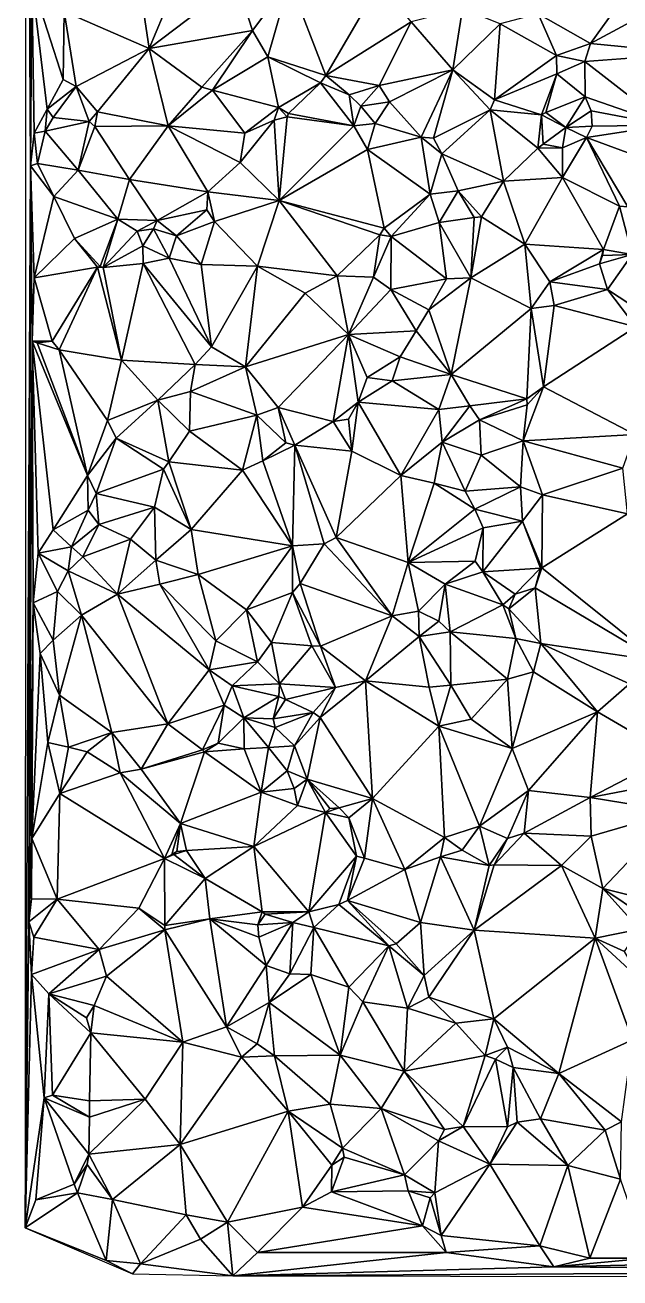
# Model space of a CAD drawing. Header units: metres. Extents: x -15 to 15, y -15 to 15.
# Drawn here: x -14.99 to -6.06, y -15 to 3.81 of the extents above; entities that cross this region are included whole.
import ezdxf

# ---------------------------------------------------------------- set-up
doc = ezdxf.new("R2010")
doc.units = ezdxf.units.M
doc.layers.add('STREET_MESH', color=7, linetype='Continuous')

msp = doc.modelspace()

# ---------------------------------------------------------------- linework, layer by layer
at = {"layer": 'STREET_MESH'}
for points in [[(-14.911, 1.696), (-14.98, 14.094), (-14.993, -14.247)], [(-14.911, 1.696), (-14.889, 4.458), (-14.98, 14.094)], [(-14.404, 4.013), (-13.128, 3.46), (-13.335, 4.833)], [(-13.128, 3.46), (-12.603, 4.713), (-13.335, 4.833)], [(-12.603, 4.713), (-13.128, 3.46), (-11.813, 4.462)], [(-14.911, 1.696), (-14.858, 2.19), (-14.889, 4.458)], [(-14.421, 2.996), (-14.404, 4.013), (-14.889, 4.458)], [(-14.661, 2.548), (-14.421, 2.996), (-14.889, 4.458)], [(-14.858, 2.19), (-14.661, 2.548), (-14.889, 4.458)], [(-11.813, 4.462), (-13.128, 3.46), (-11.575, 3.731)], [(-11.02, 4.472), (-11.813, 4.462), (-11.575, 3.731)], [(-11.348, 3.335), (-11.02, 4.472), (-11.575, 3.731)], [(-11.348, 3.335), (-10.474, 3.053), (-11.02, 4.472)], [(-11.02, 4.472), (-10.474, 3.053), (-9.664, 4.447)], [(-10.474, 3.053), (-9.195, 3.859), (-9.664, 4.447)], [(-14.421, 2.996), (-14.225, 2.889), (-14.404, 4.013)], [(-14.404, 4.013), (-14.225, 2.889), (-13.128, 3.46)], [(-8.422, 4.057), (-9.195, 3.859), (-8.567, 3.137)], [(-8.422, 4.057), (-8.567, 3.137), (-7.86, 3.828)], [(-7.011, 3.353), (-7.285, 3.98), (-7.86, 3.828)], [(-7.285, 3.98), (-6.499, 3.534), (-6.074, 4.124)], [(-7.285, 3.98), (-7.011, 3.353), (-6.499, 3.534)], [(-6.499, 3.534), (-5.44, 4.107), (-6.074, 4.124)], [(-4.962, 3.386), (-5.44, 4.107), (-6.499, 3.534)], [(-9.195, 3.859), (-10.474, 3.053), (-9.676, 2.903)], [(-8.567, 3.137), (-9.195, 3.859), (-9.676, 2.903)], [(-7.86, 3.828), (-8.567, 3.137), (-7.945, 2.687)], [(-7.011, 3.353), (-7.86, 3.828), (-7.945, 2.687)], [(-13.128, 3.46), (-12.34, 2.881), (-11.575, 3.731)], [(-12.34, 2.881), (-12.178, 2.836), (-11.575, 3.731)], [(-12.178, 2.836), (-11.348, 3.335), (-11.575, 3.731)], [(-14.225, 2.889), (-13.905, 2.506), (-13.128, 3.46)], [(-13.905, 2.506), (-12.842, 2.299), (-13.128, 3.46)], [(-12.842, 2.299), (-12.34, 2.881), (-13.128, 3.46)], [(-6.499, 3.534), (-7.011, 3.353), (-6.585, 3.264)], [(-4.962, 3.386), (-6.499, 3.534), (-6.585, 3.264)], [(-5.357, 2.307), (-4.962, 3.386), (-6.585, 3.264)], [(-11.348, 3.335), (-12.178, 2.836), (-11.189, 2.575)], [(-10.556, 2.942), (-11.348, 3.335), (-11.189, 2.575)], [(-11.348, 3.335), (-10.556, 2.942), (-10.474, 3.053)], [(-7.011, 3.353), (-7.945, 2.687), (-7.009, 3.077)], [(-7.011, 3.353), (-7.009, 3.077), (-6.585, 3.264)], [(-7.009, 3.077), (-6.582, 2.733), (-6.585, 3.264)], [(-6.582, 2.733), (-5.357, 2.307), (-6.585, 3.264)], [(-10.556, 2.942), (-10.126, 2.765), (-10.474, 3.053)], [(-10.474, 3.053), (-10.126, 2.765), (-9.676, 2.903)], [(-9.522, 2.657), (-8.567, 3.137), (-9.676, 2.903)], [(-8.567, 3.137), (-9.522, 2.657), (-9.042, 2.127)], [(-8.857, 2.115), (-8.567, 3.137), (-9.042, 2.127)], [(-8.567, 3.137), (-8.857, 2.115), (-8.009, 2.536)], [(-7.945, 2.687), (-8.567, 3.137), (-8.009, 2.536)], [(-7.945, 2.687), (-7.238, 2.462), (-7.009, 3.077)], [(-7.238, 2.462), (-7.173, 2.497), (-7.009, 3.077)], [(-7.173, 2.497), (-6.582, 2.733), (-7.009, 3.077)], [(-14.661, 2.548), (-14.225, 2.889), (-14.421, 2.996)], [(-14.225, 2.889), (-14.661, 2.548), (-14.572, 2.421)], [(-14.029, 2.363), (-14.225, 2.889), (-14.572, 2.421)], [(-14.225, 2.889), (-14.029, 2.363), (-13.905, 2.506)], [(-12.34, 2.881), (-12.842, 2.299), (-12.178, 2.836)], [(-12.842, 2.299), (-11.691, 2.189), (-12.178, 2.836)], [(-12.178, 2.836), (-11.691, 2.189), (-11.189, 2.575)], [(-10.556, 2.942), (-11.189, 2.575), (-11.035, 2.483)], [(-10.057, 2.297), (-10.556, 2.942), (-11.035, 2.483)], [(-10.556, 2.942), (-10.057, 2.297), (-10.126, 2.765)], [(-10.126, 2.765), (-9.952, 2.595), (-9.676, 2.903)], [(-9.952, 2.595), (-9.522, 2.657), (-9.676, 2.903)], [(-10.126, 2.765), (-10.057, 2.297), (-9.952, 2.595)], [(-9.736, 2.334), (-9.522, 2.657), (-9.952, 2.595)], [(-9.522, 2.657), (-9.736, 2.334), (-9.042, 2.127)], [(-7.238, 2.462), (-7.945, 2.687), (-8.009, 2.536)], [(-7.173, 2.497), (-6.87, 2.274), (-6.582, 2.733)], [(-6.582, 2.733), (-6.87, 2.274), (-6.491, 2.525)], [(-5.357, 2.307), (-6.582, 2.733), (-6.491, 2.525)], [(-14.661, 2.548), (-14.858, 2.19), (-14.69, 2.216)], [(-14.661, 2.548), (-14.69, 2.216), (-14.572, 2.421)], [(-14.029, 2.363), (-13.943, 2.287), (-13.905, 2.506)], [(-13.943, 2.287), (-12.842, 2.299), (-13.905, 2.506)], [(-11.691, 2.189), (-11.252, 2.384), (-11.189, 2.575)], [(-11.252, 2.384), (-11.056, 2.435), (-11.189, 2.575)], [(-11.189, 2.575), (-11.056, 2.435), (-11.035, 2.483)], [(-11.056, 2.435), (-10.057, 2.297), (-11.035, 2.483)], [(-10.057, 2.297), (-9.736, 2.334), (-9.952, 2.595)], [(-8.857, 2.115), (-8.735, 1.876), (-8.009, 2.536)], [(-8.735, 1.876), (-7.81, 1.468), (-8.009, 2.536)], [(-7.293, 1.965), (-7.238, 2.462), (-8.009, 2.536)], [(-7.81, 1.468), (-7.293, 1.965), (-8.009, 2.536)], [(-7.293, 1.965), (-7.212, 2.022), (-7.238, 2.462)], [(-6.87, 2.274), (-7.173, 2.497), (-7.238, 2.462)], [(-7.212, 2.022), (-6.87, 2.274), (-7.238, 2.462)], [(-6.491, 2.525), (-6.87, 2.274), (-6.475, 2.292)], [(-5.357, 2.307), (-6.491, 2.525), (-6.475, 2.292)], [(-14.69, 2.216), (-14.029, 2.363), (-14.572, 2.421)], [(-14.029, 2.363), (-14.69, 2.216), (-14.197, 1.631)], [(-13.943, 2.287), (-14.029, 2.363), (-14.197, 1.631)], [(-13.943, 2.287), (-14.197, 1.631), (-13.424, 1.494)], [(-12.842, 2.299), (-13.943, 2.287), (-13.424, 1.494)], [(-12.25, 1.309), (-12.842, 2.299), (-13.424, 1.494)], [(-12.842, 2.299), (-12.25, 1.309), (-11.761, 1.748)], [(-11.691, 2.189), (-12.842, 2.299), (-11.761, 1.748)], [(-11.174, 1.178), (-11.252, 2.384), (-11.761, 1.748)], [(-11.252, 2.384), (-11.691, 2.189), (-11.761, 1.748)], [(-11.056, 2.435), (-11.252, 2.384), (-11.174, 1.178)], [(-10.057, 2.297), (-11.056, 2.435), (-11.174, 1.178)], [(-9.852, 1.945), (-10.057, 2.297), (-11.174, 1.178)], [(-9.852, 1.945), (-9.736, 2.334), (-10.057, 2.297)], [(-9.736, 2.334), (-9.852, 1.945), (-9.042, 2.127)], [(-6.87, 2.274), (-7.212, 2.022), (-6.92, 1.966)], [(-6.87, 2.274), (-6.92, 1.966), (-6.561, 2.121)], [(-6.87, 2.274), (-6.561, 2.121), (-6.475, 2.292)], [(-6.561, 2.121), (-5.357, 2.307), (-6.475, 2.292)], [(-5.246, 1.638), (-5.357, 2.307), (-6.561, 2.121)], [(-14.858, 2.19), (-14.911, 1.696), (-14.804, 1.732)], [(-14.69, 2.216), (-14.858, 2.19), (-14.804, 1.732)], [(-14.197, 1.631), (-14.69, 2.216), (-14.804, 1.732)], [(-9.852, 1.945), (-8.909, 1.272), (-9.042, 2.127)], [(-8.909, 1.272), (-8.735, 1.876), (-9.042, 2.127)], [(-8.735, 1.876), (-8.857, 2.115), (-9.042, 2.127)], [(-6.561, 2.121), (-6.922, 1.524), (-6.066, 1.092)], [(-6.92, 1.966), (-6.922, 1.524), (-6.561, 2.121)], [(-6.561, 2.121), (-6.066, 1.092), (-5.938, 1.084)], [(-5.246, 1.638), (-6.561, 2.121), (-5.938, 1.084)], [(-9.601, 0.761), (-9.852, 1.945), (-11.174, 1.178)], [(-9.852, 1.945), (-9.601, 0.761), (-8.909, 1.272)], [(-7.293, 1.965), (-7.81, 1.468), (-6.922, 1.524)], [(-7.212, 2.022), (-7.293, 1.965), (-6.92, 1.966)], [(-6.92, 1.966), (-7.293, 1.965), (-6.922, 1.524)], [(-14.938, -9.651), (-14.911, 1.696), (-14.993, -14.247)], [(-14.886, -0.934), (-14.911, 1.696), (-14.938, -9.651)], [(-14.911, 1.696), (-14.561, 1.236), (-14.804, 1.732)], [(-14.911, 1.696), (-14.886, -0.934), (-14.855, 0.015)], [(-14.561, 1.236), (-14.911, 1.696), (-14.855, 0.015)], [(-14.561, 1.236), (-14.197, 1.631), (-14.804, 1.732)], [(-12.25, 1.309), (-11.174, 1.178), (-11.761, 1.748)], [(-8.488, 1.32), (-8.735, 1.876), (-8.909, 1.272)], [(-7.81, 1.468), (-8.735, 1.876), (-8.488, 1.32)], [(-13.599, 0.897), (-14.197, 1.631), (-14.561, 1.236)], [(-14.197, 1.631), (-13.599, 0.897), (-13.424, 1.494)], [(-6.922, 1.524), (-7.81, 1.468), (-7.486, 0.52)], [(-6.308, 0.44), (-6.922, 1.524), (-7.486, 0.52)], [(-6.922, 1.524), (-6.308, 0.44), (-6.066, 1.092)], [(-13.599, 0.897), (-13.01, 0.878), (-13.424, 1.494)], [(-13.01, 0.878), (-12.25, 1.309), (-13.424, 1.494)], [(-8.488, 1.32), (-8.909, 1.272), (-8.772, 0.849)], [(-8.25, 0.924), (-8.488, 1.32), (-8.772, 0.849)], [(-7.81, 1.468), (-8.488, 1.32), (-8.138, 0.932)], [(-8.488, 1.32), (-8.25, 0.924), (-8.138, 0.932)], [(-7.81, 1.468), (-8.138, 0.932), (-7.486, 0.52)], [(-14.248, 0.608), (-14.561, 1.236), (-14.855, 0.015)], [(-13.599, 0.897), (-14.561, 1.236), (-14.248, 0.608)], [(-12.262, 1.035), (-12.25, 1.309), (-13.01, 0.878)], [(-12.262, 1.035), (-12.146, 0.862), (-12.25, 1.309)], [(-12.25, 1.309), (-12.146, 0.862), (-11.174, 1.178)], [(-12.146, 0.862), (-11.503, 0.192), (-11.174, 1.178)], [(-11.503, 0.192), (-10.305, 0.045), (-11.174, 1.178)], [(-10.305, 0.045), (-9.667, 0.662), (-11.174, 1.178)], [(-9.667, 0.662), (-9.601, 0.761), (-11.174, 1.178)], [(-8.909, 1.272), (-9.601, 0.761), (-9.493, 0.637)], [(-8.909, 1.272), (-9.493, 0.637), (-8.772, 0.849)], [(-12.262, 1.035), (-13.01, 0.878), (-12.718, 0.648)], [(-12.146, 0.862), (-12.262, 1.035), (-12.718, 0.648)], [(-6.308, 0.44), (-5.875, 0.368), (-6.066, 1.092)], [(-6.066, 1.092), (-5.875, 0.368), (-5.938, 1.084)], [(-13.863, 0.185), (-13.599, 0.897), (-14.248, 0.608)], [(-13.599, 0.897), (-13.863, 0.185), (-13.819, 0.174)], [(-13.307, 0.717), (-13.599, 0.897), (-13.819, 0.174)], [(-13.599, 0.897), (-13.307, 0.717), (-13.01, 0.878)], [(-13.307, 0.717), (-13.063, 0.751), (-13.01, 0.878)], [(-13.01, 0.878), (-13.063, 0.751), (-12.718, 0.648)], [(-12.346, 0.218), (-12.146, 0.862), (-12.718, 0.648)], [(-11.503, 0.192), (-12.146, 0.862), (-12.346, 0.218)], [(-9.601, 0.761), (-9.667, 0.662), (-9.493, 0.637)], [(-9.493, 0.637), (-8.663, -0.001), (-8.772, 0.849)], [(-8.25, 0.924), (-8.772, 0.849), (-8.299, 0.016)], [(-8.772, 0.849), (-8.663, -0.001), (-8.299, 0.016)], [(-8.138, 0.932), (-8.299, 0.016), (-7.486, 0.52)], [(-8.138, 0.932), (-8.25, 0.924), (-8.299, 0.016)], [(-13.906, 0.176), (-14.248, 0.608), (-14.855, 0.015)], [(-13.906, 0.176), (-13.863, 0.185), (-14.248, 0.608)], [(-13.222, 0.497), (-13.307, 0.717), (-13.819, 0.174)], [(-13.222, 0.497), (-13.063, 0.751), (-13.307, 0.717)], [(-13.063, 0.751), (-13.222, 0.497), (-12.826, 0.312)], [(-13.063, 0.751), (-12.826, 0.312), (-12.718, 0.648)], [(-12.826, 0.312), (-12.346, 0.218), (-12.718, 0.648)], [(-9.667, 0.662), (-10.305, 0.045), (-9.76, 0.025)], [(-9.493, 0.637), (-9.667, 0.662), (-9.76, 0.025)], [(-9.499, -0.16), (-9.493, 0.637), (-9.76, 0.025)], [(-8.663, -0.001), (-9.493, 0.637), (-9.499, -0.16)], [(-13.219, 0.23), (-13.222, 0.497), (-13.819, 0.174)], [(-12.826, 0.312), (-13.222, 0.497), (-13.219, 0.23)], [(-8.299, 0.016), (-7.394, -0.444), (-7.486, 0.52)], [(-7.112, -0.045), (-6.308, 0.44), (-7.486, 0.52)], [(-7.394, -0.444), (-7.112, -0.045), (-7.486, 0.52)], [(-6.308, 0.44), (-7.112, -0.045), (-6.365, 0.229)], [(-6.319, 0.351), (-6.308, 0.44), (-6.365, 0.229)], [(-6.319, 0.351), (-5.875, 0.368), (-6.308, 0.44)], [(-13.545, -1.218), (-13.219, 0.23), (-13.819, 0.174)], [(-13.545, -1.218), (-12.437, -1.284), (-13.219, 0.23)], [(-12.191, -1.017), (-12.826, 0.312), (-13.219, 0.23)], [(-12.437, -1.284), (-12.191, -1.017), (-13.219, 0.23)], [(-12.826, 0.312), (-12.191, -1.017), (-12.346, 0.218)], [(-12.191, -1.017), (-11.503, 0.192), (-12.346, 0.218)], [(-11.503, 0.192), (-12.191, -1.017), (-11.681, -1.318)], [(-11.503, 0.192), (-11.681, -1.318), (-10.784, -0.216)], [(-10.305, 0.045), (-11.503, 0.192), (-10.784, -0.216)], [(-7.112, -0.045), (-6.244, -0.16), (-6.365, 0.229)], [(-6.244, -0.16), (-5.875, 0.368), (-6.365, 0.229)], [(-5.875, 0.368), (-6.319, 0.351), (-6.365, 0.229)], [(-5.875, 0.368), (-6.244, -0.16), (-5.704, -0.512)], [(-14.886, -0.934), (-14.584, -0.932), (-14.855, 0.015)], [(-14.584, -0.932), (-13.906, 0.176), (-14.855, 0.015)], [(-13.906, 0.176), (-14.584, -0.932), (-14.478, -1.064)], [(-13.545, -1.218), (-13.906, 0.176), (-14.478, -1.064)], [(-13.863, 0.185), (-13.906, 0.176), (-13.819, 0.174)], [(-13.906, 0.176), (-13.545, -1.218), (-13.819, 0.174)], [(-10.133, -0.832), (-10.305, 0.045), (-10.784, -0.216)], [(-10.305, 0.045), (-10.133, -0.832), (-9.76, 0.025)], [(-10.133, -0.832), (-9.499, -0.16), (-9.76, 0.025)], [(-8.663, -0.001), (-8.927, -0.465), (-8.299, 0.016)], [(-8.927, -0.465), (-8.594, -1.433), (-8.299, 0.016)], [(-8.594, -1.433), (-7.394, -0.444), (-8.299, 0.016)], [(-9.499, -0.16), (-10.133, -0.832), (-9.119, -0.78)], [(-8.927, -0.465), (-8.663, -0.001), (-9.499, -0.16)], [(-8.927, -0.465), (-9.499, -0.16), (-9.119, -0.78)], [(-7.112, -0.045), (-7.394, -0.444), (-7.049, -0.398)], [(-6.244, -0.16), (-7.112, -0.045), (-7.049, -0.398)], [(-6.244, -0.16), (-7.049, -0.398), (-5.821, -0.72)], [(-5.704, -0.512), (-6.244, -0.16), (-5.821, -0.72)], [(-11.681, -1.318), (-10.133, -0.832), (-10.784, -0.216)], [(-8.594, -1.433), (-8.927, -0.465), (-9.119, -0.78)], [(-7.394, -0.444), (-8.594, -1.433), (-7.458, -1.801)], [(-7.394, -0.444), (-7.458, -1.801), (-7.208, -1.62)], [(-7.049, -0.398), (-7.394, -0.444), (-7.208, -1.62)], [(-7.049, -0.398), (-7.208, -1.62), (-5.821, -0.72)], [(-7.208, -1.62), (-5.835, -2.333), (-5.821, -0.72)], [(-14.869, -4.86), (-14.886, -0.934), (-14.938, -9.651)], [(-14.809, -0.96), (-14.584, -0.932), (-14.886, -0.934)], [(-14.886, -0.934), (-14.869, -4.86), (-14.794, -4.115)], [(-14.572, -3.768), (-14.886, -0.934), (-14.794, -4.115)], [(-14.572, -3.768), (-14.056, -2.951), (-14.886, -0.934)], [(-14.056, -2.951), (-14.809, -0.96), (-14.886, -0.934)], [(-14.584, -0.932), (-14.809, -0.96), (-14.478, -1.064)], [(-11.191, -1.932), (-10.133, -0.832), (-11.681, -1.318)], [(-11.191, -1.932), (-10.367, -2.138), (-10.133, -0.832)], [(-10.367, -2.138), (-9.988, -1.851), (-10.133, -0.832)], [(-10.133, -0.832), (-9.358, -1.17), (-9.119, -0.78)], [(-9.358, -1.17), (-10.133, -0.832), (-9.853, -1.481)], [(-10.133, -0.832), (-9.988, -1.851), (-9.853, -1.481)], [(-9.358, -1.17), (-8.594, -1.433), (-9.119, -0.78)], [(-14.809, -0.96), (-14.056, -2.951), (-14.478, -1.064)], [(-14.056, -2.951), (-13.754, -2.125), (-14.478, -1.064)], [(-13.754, -2.125), (-13.545, -1.218), (-14.478, -1.064)], [(-12.191, -1.017), (-12.437, -1.284), (-11.681, -1.318)], [(-13.001, -1.818), (-13.545, -1.218), (-13.754, -2.125)], [(-13.545, -1.218), (-13.001, -1.818), (-12.437, -1.284)], [(-13.001, -1.818), (-12.506, -1.69), (-12.437, -1.284)], [(-12.437, -1.284), (-12.506, -1.69), (-11.681, -1.318)], [(-9.479, -1.528), (-9.358, -1.17), (-9.853, -1.481)], [(-8.594, -1.433), (-9.358, -1.17), (-9.479, -1.528)], [(-12.506, -1.69), (-11.514, -2.046), (-11.681, -1.318)], [(-11.514, -2.046), (-11.191, -1.932), (-11.681, -1.318)], [(-9.988, -1.851), (-9.479, -1.528), (-9.853, -1.481)], [(-8.594, -1.433), (-9.479, -1.528), (-8.778, -1.959)], [(-8.311, -1.907), (-8.594, -1.433), (-8.778, -1.959)], [(-8.594, -1.433), (-8.311, -1.907), (-7.458, -1.801)], [(-12.506, -1.69), (-13.001, -1.818), (-12.521, -2.285)], [(-11.514, -2.046), (-12.506, -1.69), (-12.521, -2.285)], [(-9.479, -1.528), (-9.988, -1.851), (-8.778, -1.959)], [(-7.208, -1.62), (-7.453, -1.889), (-7.513, -2.428)], [(-5.835, -2.333), (-7.208, -1.62), (-7.513, -2.428)], [(-7.458, -1.801), (-7.453, -1.889), (-7.208, -1.62)], [(-13.625, -2.388), (-13.001, -1.818), (-13.754, -2.125)], [(-13.001, -1.818), (-13.625, -2.388), (-12.835, -2.748)], [(-13.001, -1.818), (-12.835, -2.748), (-12.521, -2.285)], [(-9.988, -1.851), (-10.367, -2.138), (-10.134, -2.105)], [(-9.988, -1.851), (-10.134, -2.105), (-10.083, -2.588)], [(-9.988, -1.851), (-10.083, -2.588), (-9.351, -2.952)], [(-8.778, -1.959), (-9.988, -1.851), (-9.351, -2.952)], [(-7.458, -1.801), (-8.311, -1.907), (-8.166, -2.116)], [(-7.453, -1.889), (-7.458, -1.801), (-8.166, -2.116)], [(-11.726, -2.869), (-11.514, -2.046), (-12.521, -2.285)], [(-11.514, -2.046), (-11.726, -2.869), (-11.42, -2.73)], [(-11.077, -2.461), (-11.191, -1.932), (-11.514, -2.046)], [(-11.077, -2.461), (-11.514, -2.046), (-11.42, -2.73)], [(-10.943, -2.498), (-10.367, -2.138), (-11.191, -1.932)], [(-11.077, -2.461), (-10.943, -2.498), (-11.191, -1.932)], [(-8.73, -2.451), (-8.778, -1.959), (-9.351, -2.952)], [(-8.73, -2.451), (-8.311, -1.907), (-8.778, -1.959)], [(-8.311, -1.907), (-8.73, -2.451), (-8.166, -2.116)], [(-7.513, -2.428), (-7.453, -1.889), (-8.166, -2.116)], [(-14.056, -2.951), (-13.625, -2.388), (-13.754, -2.125)], [(-10.367, -2.138), (-10.943, -2.498), (-10.083, -2.588)], [(-10.134, -2.105), (-10.367, -2.138), (-10.083, -2.588)], [(-8.73, -2.451), (-8.143, -2.648), (-8.166, -2.116)], [(-8.143, -2.648), (-7.513, -2.428), (-8.166, -2.116)], [(-13.625, -2.388), (-14.056, -2.951), (-13.925, -3.223)], [(-12.912, -2.857), (-13.625, -2.388), (-13.925, -3.223)], [(-12.835, -2.748), (-13.625, -2.388), (-12.912, -2.857)], [(-12.835, -2.748), (-11.726, -2.869), (-12.521, -2.285)], [(-8.143, -2.648), (-7.551, -3.12), (-7.513, -2.428)], [(-7.513, -2.428), (-7.551, -3.12), (-7.223, -3.242)], [(-6.017, -2.841), (-5.835, -2.333), (-7.513, -2.428)], [(-6.017, -2.841), (-7.513, -2.428), (-7.223, -3.242)], [(-10.943, -2.498), (-11.077, -2.461), (-11.42, -2.73)], [(-10.978, -4.008), (-10.943, -2.498), (-11.42, -2.73)], [(-10.943, -2.498), (-10.978, -4.008), (-10.503, -3.979)], [(-10.943, -2.498), (-10.319, -3.88), (-10.083, -2.588)], [(-10.319, -3.88), (-10.943, -2.498), (-10.503, -3.979)], [(-10.083, -2.588), (-10.319, -3.88), (-9.351, -2.952)], [(-8.847, -3.066), (-8.73, -2.451), (-9.351, -2.952)], [(-8.383, -3.185), (-8.73, -2.451), (-8.847, -3.066)], [(-8.73, -2.451), (-8.383, -3.185), (-8.143, -2.648)], [(-12.835, -2.748), (-12.912, -2.857), (-12.496, -3.76)], [(-11.726, -2.869), (-12.835, -2.748), (-12.496, -3.76)], [(-11.726, -2.869), (-10.978, -4.008), (-11.42, -2.73)], [(-8.143, -2.648), (-8.383, -3.185), (-7.551, -3.12)], [(-14.047, -3.471), (-14.056, -2.951), (-14.572, -3.768)], [(-14.056, -2.951), (-14.047, -3.471), (-13.925, -3.223)], [(-13.047, -3.426), (-12.912, -2.857), (-13.925, -3.223)], [(-12.912, -2.857), (-13.047, -3.426), (-12.496, -3.76)], [(-10.978, -4.008), (-11.726, -2.869), (-12.496, -3.76)], [(-10.319, -3.88), (-9.24, -4.256), (-9.351, -2.952)], [(-9.24, -4.256), (-8.847, -3.066), (-9.351, -2.952)], [(-5.943, -3.528), (-6.017, -2.841), (-7.223, -3.242)], [(-9.24, -4.256), (-8.24, -3.454), (-8.847, -3.066)], [(-8.24, -3.454), (-8.383, -3.185), (-8.847, -3.066)], [(-8.383, -3.185), (-8.24, -3.454), (-7.551, -3.12)], [(-8.24, -3.454), (-7.524, -3.636), (-7.551, -3.12)], [(-7.551, -3.12), (-7.524, -3.636), (-7.223, -3.242)], [(-14.047, -3.471), (-13.886, -3.686), (-13.925, -3.223)], [(-13.886, -3.686), (-13.047, -3.426), (-13.925, -3.223)], [(-7.524, -3.636), (-7.234, -4.339), (-7.223, -3.242)], [(-7.234, -4.339), (-5.943, -3.528), (-7.223, -3.242)], [(-14.296, -4.021), (-14.047, -3.471), (-14.572, -3.768)], [(-13.886, -3.686), (-14.047, -3.471), (-14.296, -4.021)], [(-13.886, -3.686), (-13.407, -3.905), (-13.047, -3.426)], [(-13.047, -3.426), (-13.407, -3.905), (-13.028, -4.22)], [(-13.047, -3.426), (-13.028, -4.22), (-12.496, -3.76)], [(-8.24, -3.454), (-9.24, -4.256), (-8.115, -3.735)], [(-7.524, -3.636), (-8.24, -3.454), (-8.115, -3.735)], [(-5.943, -3.528), (-7.234, -4.339), (-5.492, -5.735)], [(-13.886, -3.686), (-14.296, -4.021), (-14.124, -4.172)], [(-13.407, -3.905), (-13.886, -3.686), (-14.124, -4.172)], [(-13.028, -4.22), (-12.395, -4.439), (-12.496, -3.76)], [(-12.395, -4.439), (-10.978, -4.008), (-12.496, -3.76)], [(-8.115, -3.735), (-9.24, -4.256), (-8.234, -4.238)], [(-8.117, -4.396), (-8.115, -3.735), (-8.234, -4.238)], [(-8.117, -4.396), (-7.524, -3.636), (-8.115, -3.735)], [(-8.117, -4.396), (-7.251, -4.344), (-7.524, -3.636)], [(-7.251, -4.344), (-7.234, -4.339), (-7.524, -3.636)], [(-14.296, -4.021), (-14.572, -3.768), (-14.794, -4.115)], [(-13.602, -4.731), (-13.407, -3.905), (-14.124, -4.172)], [(-13.407, -3.905), (-13.602, -4.731), (-13.028, -4.22)], [(-10.319, -3.88), (-10.503, -3.979), (-9.479, -5.058)], [(-9.24, -4.256), (-10.319, -3.88), (-9.479, -5.058)], [(-14.869, -4.86), (-14.505, -4.691), (-14.794, -4.115)], [(-14.343, -4.38), (-14.296, -4.021), (-14.794, -4.115)], [(-14.505, -4.691), (-14.343, -4.38), (-14.794, -4.115)], [(-14.296, -4.021), (-14.343, -4.38), (-14.124, -4.172)], [(-11.668, -4.965), (-10.978, -4.008), (-12.395, -4.439)], [(-10.978, -4.008), (-11.668, -4.965), (-10.975, -4.705)], [(-10.978, -4.008), (-10.859, -4.572), (-10.503, -3.979)], [(-10.859, -4.572), (-10.978, -4.008), (-10.975, -4.705)], [(-10.503, -3.979), (-10.859, -4.572), (-9.479, -5.058)], [(-14.343, -4.38), (-13.602, -4.731), (-14.124, -4.172)], [(-13.602, -4.731), (-12.968, -4.582), (-13.028, -4.22)], [(-12.968, -4.582), (-12.395, -4.439), (-13.028, -4.22)], [(-9.082, -4.989), (-9.24, -4.256), (-9.479, -5.058)], [(-9.24, -4.256), (-8.685, -4.582), (-8.234, -4.238)], [(-9.082, -4.989), (-8.685, -4.582), (-9.24, -4.256)], [(-8.685, -4.582), (-8.117, -4.396), (-8.234, -4.238)], [(-14.143, -5.046), (-14.343, -4.38), (-14.505, -4.691)], [(-13.602, -4.731), (-14.343, -4.38), (-14.143, -5.046)], [(-12.128, -5.432), (-12.395, -4.439), (-12.968, -4.582)], [(-12.128, -5.432), (-11.668, -4.965), (-12.395, -4.439)], [(-8.685, -4.582), (-7.818, -4.893), (-8.117, -4.396)], [(-7.251, -4.344), (-8.117, -4.396), (-7.632, -4.73)], [(-8.117, -4.396), (-7.818, -4.893), (-7.632, -4.73)], [(-7.33, -4.638), (-7.251, -4.344), (-7.632, -4.73)], [(-7.234, -4.339), (-7.33, -4.638), (-5.492, -5.735)], [(-7.251, -4.344), (-7.33, -4.638), (-7.234, -4.339)], [(-14.505, -4.691), (-14.869, -4.86), (-14.571, -5.423)], [(-14.143, -5.046), (-14.505, -4.691), (-14.571, -5.423)], [(-12.968, -4.582), (-13.602, -4.731), (-12.23, -5.866)], [(-12.128, -5.432), (-12.968, -4.582), (-12.23, -5.866)], [(-10.554, -5.512), (-10.859, -4.572), (-10.975, -4.705)], [(-10.859, -4.572), (-10.554, -5.512), (-9.479, -5.058)], [(-8.685, -4.582), (-9.082, -4.989), (-8.778, -5.139)], [(-8.685, -4.582), (-8.778, -5.139), (-8.61, -5.297)], [(-7.818, -4.893), (-8.685, -4.582), (-8.61, -5.297)], [(-7.725, -4.95), (-7.33, -4.638), (-7.632, -4.73)], [(-7.33, -4.638), (-7.725, -4.95), (-7.248, -5.471)], [(-5.492, -5.735), (-7.33, -4.638), (-7.248, -5.471)], [(-14.89, -8.399), (-14.869, -4.86), (-14.938, -9.651)], [(-14.766, -5.623), (-14.869, -4.86), (-14.89, -8.399)], [(-14.869, -4.86), (-14.766, -5.623), (-14.571, -5.423)], [(-12.848, -6.68), (-13.602, -4.731), (-14.143, -5.046)], [(-13.602, -4.731), (-12.848, -6.68), (-12.23, -5.866)], [(-11.668, -4.965), (-11.29, -5.46), (-10.975, -4.705)], [(-11.29, -5.46), (-10.685, -5.509), (-10.975, -4.705)], [(-10.685, -5.509), (-10.554, -5.512), (-10.975, -4.705)], [(-7.818, -4.893), (-7.725, -4.95), (-7.632, -4.73)], [(-14.476, -6.248), (-14.143, -5.046), (-14.571, -5.423)], [(-13.69, -6.807), (-14.143, -5.046), (-14.476, -6.248)], [(-13.69, -6.807), (-12.848, -6.68), (-14.143, -5.046)], [(-11.668, -4.965), (-12.128, -5.432), (-11.5, -5.746)], [(-11.29, -5.46), (-11.668, -4.965), (-11.5, -5.746)], [(-10.554, -5.512), (-9.878, -6.035), (-9.479, -5.058)], [(-9.878, -6.035), (-9.076, -5.369), (-9.479, -5.058)], [(-9.076, -5.369), (-9.082, -4.989), (-9.479, -5.058)], [(-8.778, -5.139), (-9.082, -4.989), (-9.076, -5.369)], [(-7.623, -5.399), (-7.818, -4.893), (-8.61, -5.297)], [(-7.725, -4.95), (-7.818, -4.893), (-7.623, -5.399)], [(-7.725, -4.95), (-7.623, -5.399), (-7.248, -5.471)], [(-8.778, -5.139), (-9.076, -5.369), (-8.61, -5.297)], [(-14.766, -5.623), (-14.476, -6.248), (-14.571, -5.423)], [(-12.128, -5.432), (-12.23, -5.866), (-11.5, -5.746)], [(-9.076, -5.369), (-9.878, -6.035), (-8.924, -6.126)], [(-8.61, -5.297), (-9.076, -5.369), (-8.596, -6.098)], [(-8.596, -6.098), (-9.076, -5.369), (-8.924, -6.126)], [(-8.61, -5.297), (-8.596, -6.098), (-7.745, -6.006)], [(-7.623, -5.399), (-8.61, -5.297), (-7.745, -6.006)], [(-7.357, -5.899), (-7.623, -5.399), (-7.745, -6.006)], [(-7.623, -5.399), (-7.357, -5.899), (-7.248, -5.471)], [(-14.766, -5.623), (-14.89, -8.399), (-14.649, -6.959)], [(-14.476, -6.248), (-14.766, -5.623), (-14.649, -6.959)], [(-11.29, -5.46), (-11.5, -5.746), (-11.171, -6.077)], [(-10.685, -5.509), (-11.29, -5.46), (-11.171, -6.077)], [(-10.685, -5.509), (-11.171, -6.077), (-10.331, -6.131)], [(-10.554, -5.512), (-10.685, -5.509), (-10.331, -6.131)], [(-9.878, -6.035), (-10.554, -5.512), (-10.331, -6.131)], [(-7.357, -5.899), (-6.397, -6.5), (-7.248, -5.471)], [(-6.397, -6.5), (-5.917, -6.078), (-7.248, -5.471)], [(-5.917, -6.078), (-5.492, -5.735), (-7.248, -5.471)], [(-12.23, -5.866), (-11.881, -6.108), (-11.5, -5.746)], [(-11.5, -5.746), (-11.881, -6.108), (-11.171, -6.077)], [(-12.848, -6.68), (-12, -6.4), (-12.23, -5.866)], [(-12, -6.4), (-11.881, -6.108), (-12.23, -5.866)], [(-7.745, -6.006), (-8.596, -6.098), (-8.295, -6.61)], [(-7.679, -7.049), (-7.745, -6.006), (-8.295, -6.61)], [(-7.679, -7.049), (-7.357, -5.899), (-7.745, -6.006)], [(-7.357, -5.899), (-7.679, -7.049), (-6.397, -6.5)], [(-12, -6.4), (-11.706, -6.588), (-11.881, -6.108)], [(-11.881, -6.108), (-11.18, -6.271), (-11.171, -6.077)], [(-11.881, -6.108), (-11.706, -6.588), (-11.18, -6.271)], [(-11.18, -6.271), (-11.08, -6.312), (-11.171, -6.077)], [(-11.171, -6.077), (-11.08, -6.312), (-10.331, -6.131)], [(-11.08, -6.312), (-10.666, -6.507), (-10.331, -6.131)], [(-10.666, -6.507), (-10.563, -6.582), (-10.331, -6.131)], [(-10.563, -6.582), (-9.878, -6.035), (-10.331, -6.131)], [(-10.563, -6.582), (-9.775, -7.801), (-9.878, -6.035)], [(-9.878, -6.035), (-8.778, -6.713), (-8.924, -6.126)], [(-9.878, -6.035), (-9.775, -7.801), (-8.778, -6.713)], [(-8.778, -6.713), (-8.596, -6.098), (-8.924, -6.126)], [(-8.596, -6.098), (-8.778, -6.713), (-8.295, -6.61)], [(-5.282, -7.151), (-5.917, -6.078), (-6.397, -6.5)], [(-14.34, -7.029), (-14.476, -6.248), (-14.649, -6.959)], [(-14.34, -7.029), (-13.69, -6.807), (-14.476, -6.248)], [(-11.18, -6.271), (-11.706, -6.588), (-11.267, -6.604)], [(-11.08, -6.312), (-11.18, -6.271), (-11.267, -6.604)], [(-11.08, -6.312), (-11.267, -6.604), (-10.666, -6.507)], [(-12.33, -7.071), (-12, -6.4), (-12.848, -6.68)], [(-12.091, -6.971), (-12, -6.4), (-12.33, -7.071)], [(-12.091, -6.971), (-11.706, -6.588), (-12, -6.4)], [(-10.666, -6.507), (-11.267, -6.604), (-11.236, -6.734)], [(-10.944, -7.008), (-10.666, -6.507), (-11.236, -6.734)], [(-10.944, -7.008), (-10.563, -6.582), (-10.666, -6.507)], [(-10.563, -6.582), (-10.944, -7.008), (-10.755, -7.51)], [(-9.775, -7.801), (-10.563, -6.582), (-10.755, -7.51)], [(-7.679, -7.049), (-7.431, -7.678), (-6.397, -6.5)], [(-7.431, -7.678), (-6.506, -7.785), (-6.397, -6.5)], [(-6.506, -7.785), (-5.282, -7.151), (-6.397, -6.5)], [(-12.848, -6.68), (-13.69, -6.807), (-13.249, -7.361)], [(-12.33, -7.071), (-12.848, -6.68), (-13.249, -7.361)], [(-11.706, -6.588), (-12.091, -6.971), (-11.704, -7.056)], [(-11.267, -6.604), (-11.706, -6.588), (-11.236, -6.734)], [(-11.706, -6.588), (-11.339, -7.036), (-11.236, -6.734)], [(-11.706, -6.588), (-11.704, -7.056), (-11.339, -7.036)], [(-11.339, -7.036), (-10.944, -7.008), (-11.236, -6.734)], [(-9.775, -7.801), (-8.693, -8.385), (-8.778, -6.713)], [(-8.778, -6.713), (-7.679, -7.049), (-8.295, -6.61)], [(-7.679, -7.049), (-8.778, -6.713), (-8.168, -8.216)], [(-8.778, -6.713), (-8.693, -8.385), (-8.168, -8.216)], [(-14.89, -8.399), (-14.469, -7.725), (-14.649, -6.959)], [(-14.469, -7.725), (-14.34, -7.029), (-14.649, -6.959)], [(-13.69, -6.807), (-14.34, -7.029), (-14.061, -7.1)], [(-13.69, -6.807), (-14.061, -7.1), (-13.566, -7.415)], [(-13.249, -7.361), (-13.69, -6.807), (-13.566, -7.415)], [(-14.061, -7.1), (-14.34, -7.029), (-14.469, -7.725)], [(-14.061, -7.1), (-14.469, -7.725), (-13.566, -7.415)], [(-12.3, -7.101), (-12.33, -7.071), (-13.249, -7.361)], [(-12.656, -8.174), (-12.3, -7.101), (-13.249, -7.361)], [(-12.3, -7.101), (-12.656, -8.174), (-11.445, -7.705)], [(-12.091, -6.971), (-12.33, -7.071), (-12.3, -7.101)], [(-12.091, -6.971), (-12.3, -7.101), (-11.704, -7.056)], [(-11.704, -7.056), (-12.3, -7.101), (-11.445, -7.705)], [(-11.339, -7.036), (-11.704, -7.056), (-11.445, -7.705)], [(-11.055, -7.385), (-11.339, -7.036), (-11.445, -7.705)], [(-11.055, -7.385), (-10.944, -7.008), (-11.339, -7.036)], [(-10.944, -7.008), (-11.055, -7.385), (-10.755, -7.51)], [(-7.431, -7.678), (-7.679, -7.049), (-8.168, -8.216)], [(-5.282, -7.151), (-6.506, -7.785), (-5.358, -7.565)], [(-14.469, -7.725), (-12.899, -8.699), (-13.566, -7.415)], [(-12.656, -8.174), (-13.249, -7.361), (-13.566, -7.415)], [(-12.899, -8.699), (-12.656, -8.174), (-13.566, -7.415)], [(-10.953, -7.649), (-11.055, -7.385), (-11.445, -7.705)], [(-11.055, -7.385), (-10.953, -7.649), (-10.755, -7.51)], [(-10.953, -7.649), (-10.901, -7.903), (-10.755, -7.51)], [(-10.901, -7.903), (-10.482, -8.008), (-10.755, -7.51)], [(-10.273, -7.938), (-9.775, -7.801), (-10.755, -7.51)], [(-10.417, -7.948), (-10.273, -7.938), (-10.755, -7.51)], [(-10.482, -8.008), (-10.417, -7.948), (-10.755, -7.51)], [(-12.656, -8.174), (-11.555, -8.522), (-11.445, -7.705)], [(-11.555, -8.522), (-10.901, -7.903), (-11.445, -7.705)], [(-10.901, -7.903), (-10.953, -7.649), (-11.445, -7.705)], [(-7.745, -8.402), (-7.431, -7.678), (-8.168, -8.216)], [(-7.431, -7.678), (-7.745, -8.402), (-7.498, -8.322)], [(-6.506, -7.785), (-7.431, -7.678), (-7.498, -8.322)], [(-6.506, -7.785), (-5.219, -7.995), (-5.358, -7.565)], [(-14.51, -9.313), (-14.469, -7.725), (-14.89, -8.399)], [(-14.51, -9.313), (-12.899, -8.699), (-14.469, -7.725)], [(-10.273, -7.938), (-10.128, -8.089), (-9.775, -7.801)], [(-10.128, -8.089), (-9.893, -8.695), (-9.775, -7.801)], [(-9.893, -8.695), (-9.29, -8.864), (-9.775, -7.801)], [(-9.29, -8.864), (-8.693, -8.385), (-9.775, -7.801)], [(-6.506, -7.785), (-7.498, -8.322), (-6.49, -8.365)], [(-5.219, -7.995), (-6.506, -7.785), (-6.49, -8.365)], [(-11.555, -8.522), (-10.482, -8.008), (-10.901, -7.903)], [(-10.729, -9.503), (-10.482, -8.008), (-11.555, -8.522)], [(-10.482, -8.008), (-10.729, -9.503), (-10.017, -8.667)], [(-10.417, -7.948), (-10.482, -8.008), (-10.273, -7.938)], [(-10.482, -8.008), (-10.128, -8.089), (-10.273, -7.938)], [(-10.128, -8.089), (-10.482, -8.008), (-10.017, -8.667)], [(-6.317, -9.15), (-5.219, -7.995), (-6.49, -8.365)], [(-6.317, -9.15), (-5.46, -9.365), (-5.219, -7.995)], [(-12.899, -8.699), (-12.786, -8.639), (-12.656, -8.174)], [(-12.786, -8.639), (-12.714, -8.595), (-12.656, -8.174)], [(-12.714, -8.595), (-12.57, -8.581), (-12.656, -8.174)], [(-12.57, -8.581), (-11.555, -8.522), (-12.656, -8.174)], [(-9.893, -8.695), (-10.128, -8.089), (-10.017, -8.667)], [(-8.693, -8.385), (-8.427, -8.573), (-8.168, -8.216)], [(-8.427, -8.573), (-8.021, -8.805), (-8.168, -8.216)], [(-8.021, -8.805), (-7.745, -8.402), (-8.168, -8.216)], [(-14.896, -9.307), (-14.89, -8.399), (-14.938, -9.651)], [(-14.896, -9.307), (-14.51, -9.313), (-14.89, -8.399)], [(-9.29, -8.864), (-8.756, -8.676), (-8.693, -8.385)], [(-8.693, -8.385), (-8.756, -8.676), (-8.427, -8.573)], [(-7.745, -8.402), (-8.021, -8.805), (-7.947, -8.795)], [(-6.934, -8.807), (-7.498, -8.322), (-7.947, -8.795)], [(-7.498, -8.322), (-7.745, -8.402), (-7.947, -8.795)], [(-7.498, -8.322), (-6.934, -8.807), (-6.49, -8.365)], [(-6.934, -8.807), (-6.317, -9.15), (-6.49, -8.365)], [(-12.286, -9.003), (-12.757, -8.638), (-12.899, -8.699)], [(-12.757, -8.638), (-12.786, -8.639), (-12.899, -8.699)], [(-12.714, -8.595), (-12.786, -8.639), (-12.757, -8.638)], [(-12.57, -8.581), (-12.757, -8.638), (-12.286, -9.003)], [(-12.714, -8.595), (-12.757, -8.638), (-12.57, -8.581)], [(-12.57, -8.581), (-12.286, -9.003), (-11.555, -8.522)], [(-12.286, -9.003), (-11.432, -9.5), (-11.555, -8.522)], [(-11.432, -9.5), (-10.729, -9.503), (-11.555, -8.522)], [(-8.427, -8.573), (-8.756, -8.676), (-8.021, -8.805)], [(-12.899, -8.699), (-14.51, -9.313), (-13.284, -9.447)], [(-12.896, -9.704), (-12.899, -8.699), (-13.284, -9.447)], [(-12.896, -9.704), (-12.286, -9.003), (-12.899, -8.699)], [(-10.729, -9.503), (-10.282, -9.392), (-10.017, -8.667)], [(-10.282, -9.392), (-10.151, -9.329), (-10.017, -8.667)], [(-10.151, -9.329), (-9.893, -8.695), (-10.017, -8.667)], [(-9.29, -8.864), (-9.893, -8.695), (-10.151, -9.329)], [(-8.756, -8.676), (-9.29, -8.864), (-9.053, -9.663)], [(-8.756, -8.676), (-9.053, -9.663), (-8.25, -9.778)], [(-8.021, -8.805), (-8.756, -8.676), (-8.25, -9.778)], [(-8.25, -9.778), (-6.934, -8.807), (-7.947, -8.795)], [(-8.021, -8.805), (-8.25, -9.778), (-7.947, -8.795)], [(-6.934, -8.807), (-8.25, -9.778), (-6.432, -9.898)], [(-6.317, -9.15), (-6.934, -8.807), (-6.432, -9.898)], [(-12.896, -9.704), (-12.217, -9.605), (-12.286, -9.003)], [(-12.217, -9.605), (-11.432, -9.5), (-12.286, -9.003)], [(-9.29, -8.864), (-10.151, -9.329), (-9.053, -9.663)], [(-5.763, -9.762), (-6.317, -9.15), (-6.432, -9.898)], [(-5.691, -9.572), (-5.46, -9.365), (-6.317, -9.15)], [(-5.763, -9.762), (-5.691, -9.572), (-6.317, -9.15)], [(-14.51, -9.313), (-14.896, -9.307), (-14.938, -9.651)], [(-14.861, -9.882), (-14.51, -9.313), (-14.938, -9.651)], [(-13.88, -10.068), (-14.51, -9.313), (-14.861, -9.882)], [(-14.51, -9.313), (-13.88, -10.068), (-13.284, -9.447)], [(-10.282, -9.392), (-10.729, -9.503), (-10.655, -9.736)], [(-9.528, -10.009), (-10.282, -9.392), (-10.655, -9.736)], [(-10.151, -9.329), (-10.282, -9.392), (-9.528, -10.009)], [(-9.053, -9.663), (-10.151, -9.329), (-9.417, -9.979)], [(-10.151, -9.329), (-9.528, -10.009), (-9.417, -9.979)], [(-13.88, -10.068), (-12.894, -9.772), (-13.284, -9.447)], [(-12.894, -9.772), (-12.896, -9.704), (-13.284, -9.447)], [(-12.217, -9.605), (-11.496, -9.697), (-11.432, -9.5)], [(-11.496, -9.697), (-11.387, -9.537), (-11.432, -9.5)], [(-11.387, -9.537), (-11.496, -9.697), (-10.97, -9.659)], [(-11.387, -9.537), (-10.729, -9.503), (-11.432, -9.5)], [(-10.729, -9.503), (-11.387, -9.537), (-10.97, -9.659)], [(-10.729, -9.503), (-10.97, -9.659), (-10.655, -9.736)], [(-14.897, -10.442), (-14.938, -9.651), (-14.993, -14.247)], [(-14.897, -10.442), (-14.861, -9.882), (-14.938, -9.651)], [(-13.77, -10.467), (-12.894, -9.772), (-13.88, -10.068)], [(-13.77, -10.467), (-12.625, -11.457), (-12.894, -9.772)], [(-12.217, -9.605), (-12.896, -9.704), (-12.894, -9.772)], [(-11.967, -11.229), (-12.217, -9.605), (-12.894, -9.772)], [(-12.625, -11.457), (-11.967, -11.229), (-12.894, -9.772)], [(-12.217, -9.605), (-11.371, -10.305), (-11.484, -9.881)], [(-11.371, -10.305), (-12.217, -9.605), (-11.967, -11.229)], [(-11.496, -9.697), (-12.217, -9.605), (-11.484, -9.881)], [(-10.97, -9.659), (-11.496, -9.697), (-11.484, -9.881)], [(-11.371, -10.305), (-10.97, -9.659), (-11.484, -9.881)], [(-10.97, -9.659), (-11.371, -10.305), (-11.014, -10.433)], [(-10.97, -9.659), (-11.014, -10.433), (-10.655, -9.736)], [(-11.014, -10.433), (-10.703, -10.442), (-10.655, -9.736)], [(-10.703, -10.442), (-10.132, -10.631), (-10.655, -9.736)], [(-10.132, -10.631), (-9.528, -10.009), (-10.655, -9.736)], [(-8.997, -10.459), (-9.053, -9.663), (-9.417, -9.979)], [(-9.053, -9.663), (-8.997, -10.459), (-8.25, -9.778)], [(-8.25, -9.778), (-8.997, -10.459), (-8.929, -10.784)], [(-7.952, -11.108), (-8.25, -9.778), (-8.929, -10.784)], [(-8.25, -9.778), (-7.952, -11.108), (-6.432, -9.898)], [(-5.99, -10.099), (-5.763, -9.762), (-6.432, -9.898)], [(-13.88, -10.068), (-14.861, -9.882), (-14.897, -10.442)], [(-7.952, -11.108), (-6.975, -11.927), (-6.432, -9.898)], [(-6.975, -11.927), (-5.868, -11.424), (-6.432, -9.898)], [(-5.868, -11.424), (-5.734, -10.539), (-6.432, -9.898)], [(-5.734, -10.539), (-5.99, -10.099), (-6.432, -9.898)], [(-13.88, -10.068), (-14.897, -10.442), (-14.636, -10.733)], [(-13.77, -10.467), (-13.88, -10.068), (-14.636, -10.733)], [(-9.528, -10.009), (-10.132, -10.631), (-9.918, -10.851)], [(-9.248, -10.945), (-9.528, -10.009), (-9.918, -10.851)], [(-9.528, -10.009), (-8.997, -10.459), (-9.417, -9.979)], [(-9.528, -10.009), (-9.248, -10.945), (-8.997, -10.459)], [(-11.371, -10.305), (-11.967, -11.229), (-11.327, -10.864)], [(-11.014, -10.433), (-11.371, -10.305), (-11.327, -10.864)], [(-14.704, -12.292), (-14.897, -10.442), (-14.993, -14.247)], [(-14.636, -10.733), (-14.897, -10.442), (-14.704, -12.292)], [(-13.956, -10.909), (-13.77, -10.467), (-14.636, -10.733)], [(-12.625, -11.457), (-13.77, -10.467), (-13.956, -10.909)], [(-10.703, -10.442), (-11.014, -10.433), (-11.327, -10.864)], [(-10.259, -11.655), (-10.703, -10.442), (-11.327, -10.864)], [(-10.132, -10.631), (-10.703, -10.442), (-10.259, -11.655)], [(-8.997, -10.459), (-9.248, -10.945), (-8.929, -10.784)], [(-10.132, -10.631), (-10.259, -11.655), (-9.918, -10.851)], [(-14.58, -12.255), (-14.636, -10.733), (-14.704, -12.292)], [(-14.58, -12.255), (-14.007, -11.319), (-14.636, -10.733)], [(-14.069, -11.093), (-13.956, -10.909), (-14.636, -10.733)], [(-14.007, -11.319), (-14.069, -11.093), (-14.636, -10.733)], [(-11.967, -11.229), (-11.507, -11.481), (-11.327, -10.864)], [(-11.507, -11.481), (-11.245, -11.663), (-11.327, -10.864)], [(-11.245, -11.663), (-10.259, -11.655), (-11.327, -10.864)], [(-10.259, -11.655), (-9.3, -11.891), (-9.918, -10.851)], [(-9.3, -11.891), (-9.248, -10.945), (-9.918, -10.851)], [(-9.248, -10.945), (-8.524, -11.172), (-8.929, -10.784)], [(-8.524, -11.172), (-7.952, -11.108), (-8.929, -10.784)], [(-14.069, -11.093), (-14.007, -11.319), (-13.956, -10.909)], [(-14.007, -11.319), (-12.625, -11.457), (-13.956, -10.909)], [(-8.524, -11.172), (-9.248, -10.945), (-9.3, -11.891)], [(-11.742, -11.683), (-11.967, -11.229), (-12.625, -11.457)], [(-11.507, -11.481), (-11.967, -11.229), (-11.742, -11.683)], [(-8.524, -11.172), (-9.3, -11.891), (-8.081, -11.657)], [(-7.952, -11.108), (-8.524, -11.172), (-8.081, -11.657)], [(-7.748, -11.535), (-7.952, -11.108), (-8.081, -11.657)], [(-7.952, -11.108), (-7.748, -11.535), (-6.975, -11.927)], [(-14.007, -11.319), (-14.58, -12.255), (-14.025, -12.338)], [(-13.187, -12.311), (-14.007, -11.319), (-14.025, -12.338)], [(-13.187, -12.311), (-12.625, -11.457), (-14.007, -11.319)], [(-12.625, -11.457), (-13.187, -12.311), (-12.663, -12.994)], [(-11.742, -11.683), (-12.625, -11.457), (-12.663, -12.994)], [(-6.035, -12.652), (-5.868, -11.424), (-6.975, -11.927)], [(-11.245, -11.663), (-11.507, -11.481), (-11.742, -11.683)], [(-10.259, -11.655), (-11.245, -11.663), (-10.412, -12.386)], [(-9.647, -12.452), (-10.259, -11.655), (-10.412, -12.386)], [(-9.647, -12.452), (-9.3, -11.891), (-10.259, -11.655)], [(-8.081, -11.657), (-9.3, -11.891), (-8.415, -12.725)], [(-7.926, -11.714), (-8.081, -11.657), (-8.415, -12.725)], [(-7.926, -11.714), (-7.748, -11.535), (-8.081, -11.657)], [(-7.748, -11.535), (-7.926, -11.714), (-7.663, -11.836)], [(-7.748, -11.535), (-7.663, -11.836), (-6.975, -11.927)], [(-11.04, -12.491), (-11.742, -11.683), (-12.663, -12.994)], [(-11.245, -11.663), (-11.742, -11.683), (-11.04, -12.491)], [(-11.245, -11.663), (-11.04, -12.491), (-10.412, -12.386)], [(-7.926, -11.714), (-8.415, -12.725), (-7.749, -12.73)], [(-7.663, -11.836), (-7.926, -11.714), (-7.749, -12.73)], [(-7.602, -12.661), (-7.663, -11.836), (-7.749, -12.73)], [(-7.663, -11.836), (-7.251, -12.609), (-6.975, -11.927)], [(-7.663, -11.836), (-7.602, -12.661), (-7.251, -12.609)], [(-9.3, -11.891), (-9.647, -12.452), (-8.695, -12.767)], [(-8.415, -12.725), (-9.3, -11.891), (-8.695, -12.767)], [(-7.251, -12.609), (-6.283, -12.78), (-6.975, -11.927)], [(-6.283, -12.78), (-6.035, -12.652), (-6.975, -11.927)], [(-14.831, -13.822), (-14.704, -12.292), (-14.993, -14.247)], [(-14.704, -12.292), (-14.831, -13.822), (-14.257, -13.587)], [(-14.027, -12.583), (-14.58, -12.255), (-14.704, -12.292)], [(-14.037, -13.14), (-14.704, -12.292), (-14.257, -13.587)], [(-14.037, -13.14), (-14.027, -12.583), (-14.704, -12.292)], [(-14.58, -12.255), (-14.027, -12.583), (-14.025, -12.338)], [(-14.037, -13.14), (-13.187, -12.311), (-14.027, -12.583)], [(-13.187, -12.311), (-14.037, -13.14), (-12.663, -12.994)], [(-14.027, -12.583), (-13.187, -12.311), (-14.025, -12.338)], [(-11.04, -12.491), (-10.223, -13.049), (-10.412, -12.386)], [(-10.223, -13.049), (-9.647, -12.452), (-10.412, -12.386)], [(-11.04, -12.491), (-12.663, -12.994), (-11.953, -14.161)], [(-10.827, -13.933), (-11.04, -12.491), (-11.953, -14.161)], [(-10.385, -13.302), (-11.04, -12.491), (-10.827, -13.933)], [(-10.385, -13.302), (-10.223, -13.049), (-11.04, -12.491)], [(-9.647, -12.452), (-10.223, -13.049), (-9.293, -13.45)], [(-9.647, -12.452), (-8.782, -12.939), (-8.695, -12.767)], [(-8.782, -12.939), (-9.647, -12.452), (-9.293, -13.45)], [(-8.415, -12.725), (-8.782, -12.939), (-8.015, -13.288)], [(-8.782, -12.939), (-8.415, -12.725), (-8.695, -12.767)], [(-8.415, -12.725), (-8.015, -13.288), (-7.749, -12.73)], [(-8.015, -13.288), (-7.602, -12.661), (-7.749, -12.73)], [(-7.602, -12.661), (-8.015, -13.288), (-6.839, -13.31)], [(-7.251, -12.609), (-7.602, -12.661), (-6.839, -13.31)], [(-6.283, -12.78), (-7.251, -12.609), (-6.839, -13.31)], [(-6.052, -13.515), (-6.283, -12.78), (-6.839, -13.31)], [(-6.035, -12.652), (-6.283, -12.78), (-6.052, -13.515)], [(-8.782, -12.939), (-9.293, -13.45), (-8.84, -13.717)], [(-8.782, -12.939), (-8.84, -13.717), (-8.015, -13.288)], [(-14.062, -13.295), (-14.037, -13.14), (-14.257, -13.587)], [(-14.037, -13.14), (-14.062, -13.295), (-13.681, -13.818)], [(-12.663, -12.994), (-14.037, -13.14), (-13.681, -13.818)], [(-12.575, -14.048), (-12.663, -12.994), (-13.681, -13.818)], [(-12.663, -12.994), (-12.575, -14.048), (-11.953, -14.161)], [(-10.201, -13.184), (-10.223, -13.049), (-10.385, -13.302)], [(-10.223, -13.049), (-10.201, -13.184), (-9.293, -13.45)], [(-14.206, -13.719), (-14.062, -13.295), (-14.257, -13.587)], [(-13.681, -13.818), (-14.062, -13.295), (-14.206, -13.719)], [(-10.391, -13.706), (-10.385, -13.302), (-10.827, -13.933)], [(-10.201, -13.184), (-10.391, -13.706), (-9.293, -13.45)], [(-10.391, -13.706), (-10.201, -13.184), (-10.385, -13.302)], [(-8.84, -13.717), (-8.743, -14.36), (-8.015, -13.288)], [(-8.743, -14.36), (-7.261, -14.516), (-8.015, -13.288)], [(-8.015, -13.288), (-7.261, -14.516), (-6.839, -13.31)], [(-7.261, -14.516), (-6.509, -14.702), (-6.839, -13.31)], [(-6.509, -14.702), (-6.052, -13.515), (-6.839, -13.31)], [(-10.391, -13.706), (-9.239, -13.689), (-9.293, -13.45)], [(-9.293, -13.45), (-9.239, -13.689), (-8.84, -13.717)], [(-6.509, -14.702), (-5.64, -14.698), (-6.052, -13.515)], [(-13.777, -14.733), (-14.206, -13.719), (-14.993, -14.247)], [(-14.206, -13.719), (-14.831, -13.822), (-14.993, -14.247)], [(-14.831, -13.822), (-14.206, -13.719), (-14.257, -13.587)], [(-13.681, -13.818), (-14.206, -13.719), (-13.777, -14.733)], [(-10.391, -13.706), (-10.827, -13.933), (-9.025, -14.217)], [(-9.239, -13.689), (-10.391, -13.706), (-9.025, -14.217)], [(-8.911, -13.792), (-9.239, -13.689), (-9.025, -14.217)], [(-9.239, -13.689), (-8.911, -13.792), (-8.84, -13.717)], [(-8.84, -13.717), (-8.911, -13.792), (-8.743, -14.36)], [(-13.681, -13.818), (-13.777, -14.733), (-13.259, -14.786)], [(-12.575, -14.048), (-13.681, -13.818), (-13.259, -14.786)], [(-8.743, -14.36), (-8.911, -13.792), (-9.025, -14.217)], [(-12.36, -14.413), (-12.575, -14.048), (-13.259, -14.786)], [(-11.953, -14.161), (-12.575, -14.048), (-12.36, -14.413)], [(-11.504, -14.614), (-10.827, -13.933), (-11.953, -14.161)], [(-10.827, -13.933), (-11.504, -14.614), (-9.025, -14.217)], [(-13.379, -14.933), (-13.777, -14.733), (-14.993, -14.247)], [(-11.874, -14.964), (-11.953, -14.161), (-12.36, -14.413)], [(-11.874, -14.964), (-11.504, -14.614), (-11.953, -14.161)], [(-9.025, -14.217), (-11.504, -14.614), (-8.669, -14.616)], [(-8.743, -14.36), (-9.025, -14.217), (-8.669, -14.616)], [(-11.874, -14.964), (-12.36, -14.413), (-13.259, -14.786)], [(-7.261, -14.516), (-8.743, -14.36), (-8.669, -14.616)], [(-11.504, -14.614), (-11.874, -14.964), (-8.669, -14.616)], [(-11.874, -14.964), (-7.054, -14.83), (-8.669, -14.616)], [(-7.054, -14.83), (-7.261, -14.516), (-8.669, -14.616)], [(-7.054, -14.83), (-6.509, -14.702), (-7.261, -14.516)], [(-13.777, -14.733), (-13.379, -14.933), (-13.259, -14.786)], [(-13.379, -14.933), (-11.874, -14.964), (-13.259, -14.786)], [(-7.054, -14.83), (-11.874, -14.964), (0.062, -14.894)], [(-5.64, -14.698), (-7.054, -14.83), (-3.003, -14.734)], [(-5.64, -14.698), (-6.509, -14.702), (-7.054, -14.83)], [(-3.003, -14.734), (-7.054, -14.83), (0.062, -14.894)], [(-11.874, -14.964), (7.731, -14.997), (0.062, -14.894)]]:
    msp.add_3dface(points, dxfattribs=at)

doc.saveas('drawing.dxf')
